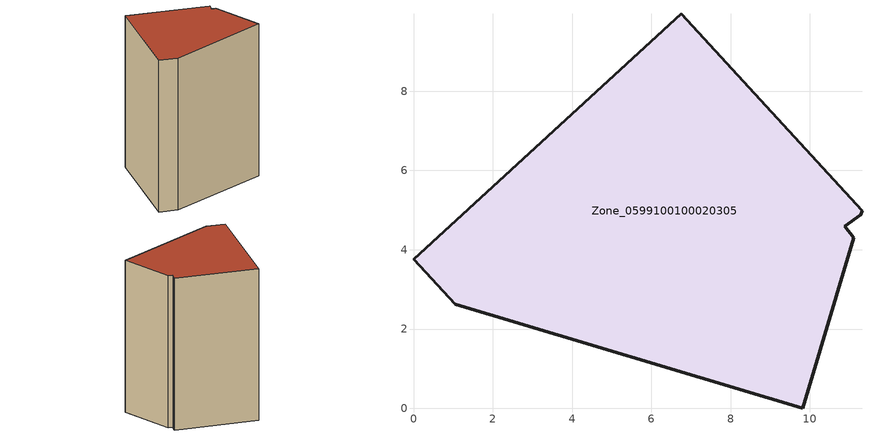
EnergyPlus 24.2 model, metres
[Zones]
Zone_0599100100020305
 floor ground (C_G): 11.11,4.3 9.82,0 1.05,2.62 0,3.77 6.75,9.96 11.31,4.99 11.28,4.88 10.88,4.59 z3.56
 wall outside (C_F): 1.05,2.62 9.82,0 11.11,4.3 10.88,4.59 11.28,4.88 11.31,4.99 6.75,9.96 0,3.77 1.05,2.62 z3.56:16.31
 roof outside (C_R): 9.82,0 11.11,4.3 10.88,4.59 11.28,4.88 11.31,4.99 6.75,9.96 0,3.77 1.05,2.62 z16.31
[BUILDING]
Pand.0599100100020305: North Axis=0; Terrain=City; Loads Convergence Tolerance Value=0.04; Temperature Convergence Tolerance Value=0.4; Solar Distribution=FullExterior; Maximum Number of Warmup Days=25; Minimum Number of Warmup Days=1
[Site:Location]
Rotterdam.The.Hague.AP_ZH_NLD Design_Conditions: Latitude=51.96; Longitude=4.45; Time Zone=1; Elevation=-4.5
[SITE:GROUNDTEMPERATURE:BUILDINGSURFACE]
18, 18, 18, 18, 18, 18, 18, 18, 18, 18, 18, 18
[MATERIAL] Thermal Absorptance=0.9; Solar Absorptance=0.7; Visible Absorptance=0.7
Name | Roughness | Thickness | Conductivity | Density | Specific Heat
G.TI.2015-2018 | MediumSmooth | 0.15 | 0.0428571 | 540 | 1210
F.TI.2015-2018 | Rough | 0.3 | 0.0666667 | 1920 | 840
R.TI.2015-2018 | MediumRough | 0.2 | 0.0333333 | 1500 | 1000
[CONSTRUCTION]
C_G: G.TI.2015-2018
C_F: F.TI.2015-2018
C_R: R.TI.2015-2018
[ZONE]
Zone_0599100100020305: Type=1; Multiplier=1; Ceiling Height=Autocalculate; Volume=Autocalculate; Floor Area=autocalculate; Part of Total Floor Area=Yes
[ZONEINFILTRATION:DESIGNFLOWRATE]
Infil_Zone_0599100100020305: Zone or ZoneList or Space or SpaceList=Zone_0599100100020305; Schedule=AlwaysOn; Design Flow Rate Calculation Method=Flow/Area; Flow Rate per Floor Area=0.0015; Constant Term Coefficient=1; Temperature Term Coefficient=0; Velocity Term Coefficient=0; Velocity Squared Term Coefficient=0
[HVACTEMPLATE:ZONE:IDEALLOADSAIRSYSTEM]
Zone_0599100100020305: Maximum Heating Supply Air Temperature=50; Minimum Cooling Supply Air Temperature=13; Maximum Heating Supply Air Humidity Ratio=0.0156; Minimum Cooling Supply Air Humidity Ratio=0.0077; Heating Limit=NoLimit; Cooling Limit=NoLimit; Dehumidification Control Type=ConstantSensibleHeatRatio; Cooling Sensible Heat Ratio=0.7; Dehumidification Setpoint=60; Humidification Control Type=None; Humidification Setpoint=30; Outdoor Air Method=None; Outdoor Air Flow Rate per Person=0.00944; Outdoor Air Flow Rate per Zone Floor Area=0; Outdoor Air Flow Rate per Zone=0; Demand Controlled Ventilation Type=None; Outdoor Air Economizer Type=NoEconomizer; Heat Recovery Type=None; Sensible Heat Recovery Effectiveness=0.7; Latent Heat Recovery Effectiveness=0.65
[ZONECONTROL:THERMOSTAT]
ThermostatControl_Zone_0599100100020305: Zone or ZoneList=Zone_0599100100020305; Control Type Schedule=DualSetpointControlType; Control 1=Thermostat_Zone_0599100100020305; Temperature Difference Between Cutout And Setpoint=0
[THERMOSTATSETPOINT:DUALSETPOINT]
Thermostat_Zone_0599100100020305: Heating Setpoint Temperature Schedule=HeatingSetpoint_Zone_0599100100020305; Cooling Setpoint Temperature Schedule=CoolingSetpoint_Zone_0599100100020305
[SCHEDULE:COMPACT]
HeatingSetpoint_Zone_0599100100020305: Through: 12/31, For: AllDays, Until: 24:00, 21
CoolingSetpoint_Zone_0599100100020305: Through: 12/31, For: AllDays, Until: 24:00, 24
DualSetpointControlType: Through: 12/31, For: AllDays, Until: 24:00, 4
AlwaysOn: Through: 12/31, For: AllDays, Until: 24:00, 1
